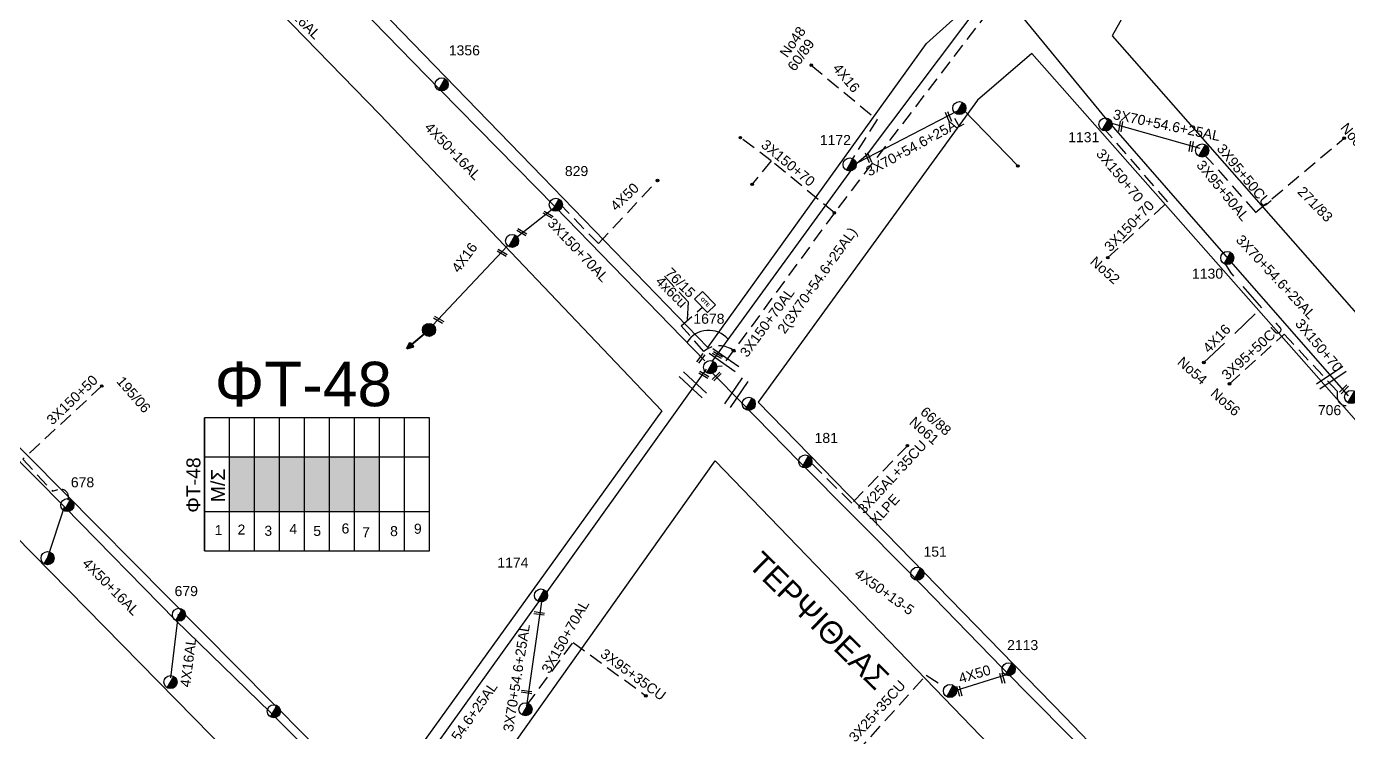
# Model space of a CAD drawing. Header units: millimetres. Extents: x 839 to 3144, y 747 to 1790.
# Drawn here: x 1914.9 to 2152.7, y 1434 to 1561 of the extents above; entities that cross this region are included whole.
import ezdxf
from ezdxf.enums import TextEntityAlignment as Align

# ---------------------------------------------------------------- set-up
doc = ezdxf.new("R2010")
doc.units = ezdxf.units.MM
doc.linetypes.add('DASHED', pattern=[19.05, 12.7, -6.35])
doc.linetypes.add('DASHEDX2', pattern=[38.1, 25.4, -12.7])
for name, color, linetype in [('Pillar OTE', 7, 'Continuous'), ('Ασφαλειοκιβώτια Χ.Τ 9 αναχωρήσεων', 7, 'Continuous'), ('Γέφυρες Εναερίου Δικτύου', 7, 'DASHED'), ('Γυμνά εναέρια ΧΤ (3Φ)   4x16AL', 7, 'Continuous'), ('Γυμνά εναέρια ΧΤ και ΦΟΠ (3Φ)   4x50+16AL', 7, 'Continuous'), ('Εναέρια παροχή ΧΤ 4x16', 7, 'SYN_LINE'), ('Επίτονοι', 7, 'Continuous'), ('Επιγραφές - Σχήματα', 7, 'Continuous'), ('Καλώδια ΧΤ   3x150+50CU', 7, 'DASHED'), ('Καλώδια ΧΤ   3x150+70AL', 7, 'DASHED'), ('Καλώδια ΧΤ   3x95+35CU', 7, 'DASHED'), ('Καλώδια ΧΤ   3x95+50AL', 7, 'DASHED'), ('Καλώδια ΧΤ   3x95+50CU', 7, 'DASHED'), ('Καλώδια ΧΤ   4x50+13-5', 7, 'Continuous'), ('Καλώδια ΧΤ   4x50AL', 7, 'DASHED'), ('Μηχανική τομή', 7, 'Continuous'), ('Στύλος Ξύλινος', 7, 'Continuous'), ('Στύλος Ξύλινος @ 1', 7, 'Continuous'), ('Στύλος ΦΜ', 7, 'Continuous'), ('Στύλος ΦΜ @ 1', 7, 'Continuous'), ('Συνδέσεις', 7, 'Continuous'), ('Συνεστραμμένα ΧΤ   3x70+54.6+25AL', 7, 'SYN_LINE'), ('Τομή', 7, 'Continuous'), ('Υπόβαθρο ΔΕΗ', 7, 'Continuous'), ('Υπόγεια καλώδια Παροχών ΧΤ   4x50AL', 7, 'DASHED'), ('Υπόγεια καλώδια Παροχών ΧΤ   4x6', 7, 'DASHED')]:
    doc.layers.add(name, color=color, linetype=linetype)
doc.styles.get("Standard").update_dxf_attribs({"font": 'ARIAL.TTF'})
doc.linetypes.add('SYN_LINE', pattern='A,0.5,-0.0001,["/\\/\\/\\/",Standard,S=0.1,R=0,X=0,Y=-0.05],-0.25', length=0.7501)
doc.dimstyles.new('ISO-25', dxfattribs={"dimtxt": 2.5, "dimasz": 2.5, "dimexe": 1.25, "dimexo": 0.625, "dimtad": 1, "dimtxsty": 'Standard', "dimcen": 2.5, "dimadec": 0, "dimazin": 0, "dimtfac": 1, "dimtmove": 0, "dimatfit": 3, "dimfxl": 1, "dimarcsym": 0})

# ---------------------------------------------------------------- blocks, each defined once
blk = doc.blocks.new('ΑΣΦΑΛΕΙΟΚΙΒΩΤΙΟ ΥΠΟΣΤΑΘΜΟΥ 9 ΑΝΑΧΩΡΗΣΕΩΝ')
at = {"layer": 'Ασφαλειοκιβώτια Χ.Τ 9 αναχωρήσεων', "ltscale": 40}
for p, q in [((-23.8, 40.36), (24.02, 40.36)), ((-9.72, 40.36), (-9.72, -40.64)), ((9.94, 40.36), (9.94, -40.64)), ((-23.8, 31.36), (24.02, 31.36)), ((-23.8, 22.36), (24.02, 22.36)), ((-23.8, 13.36), (24.02, 13.36)), ((-23.8, 4.36), (24.02, 4.36)), ((-23.8, -4.64), (24.02, -4.64)), ((-23.8, -13.64), (24.02, -13.64)), ((-23.8, -22.64), (24.02, -22.64)), ((-23.8, -31.64), (24.02, -31.64))]:
    blk.add_line(p, q, dxfattribs=at)
at = {"layer": 'Ασφαλειοκιβώτια Χ.Τ 9 αναχωρήσεων'}
blk.add_lwpolyline([(-23.8, -40.64), (24.02, -40.64), (24.02, 40.36), (-23.8, 40.36)], close=True, dxfattribs=at)
for s, p in [('1', (-18.19, 36.66)), ('2', (-17.99, 28.44)), ('3', (-18.43, 18.79)), ('4', (-17.74, 9.77)), ('5', (-18.47, 1.19)), ('6', (-17.59, -8.98)), ('7', (-18.93, -16.39)), ('8', (-18.55, -26.45)), ('9', (-17.69, -35))]:
    blk.add_text(s, height=3.6, rotation=270, dxfattribs=at).set_placement(p)
at = {"layer": 'Ασφαλειοκιβώτια Χ.Τ 9 αναχωρήσεων', "ltscale": 40}
for tag, height, p in [('ΟΝΟΜΑ', 5, (-0.16, 44.31)), ('ΚΕΙΜΕΝΟ 1', 2, (17.06, 35.59)), ('ΚΕΙΜΕΝΟ 2', 2, (17.06, 26.88)), ('ΚΕΙΜΕΝΟ 3', 2, (17.06, 17.69)), ('ΚΕΙΜΕΝΟ 4', 2, (17.06, 8.71)), ('ΚΕΙΜΕΝΟ 5', 2, (17.06, -0.13)), ('ΚΕΙΜΕΝΟ 6', 2, (17.06, -9.05)), ('ΚΕΙΜΕΝΟ 7', 2, (17.06, -18.13)), ('ΚΕΙΜΕΝΟ 8', 2, (17.06, -26.85)), ('ΚΕΙΜΕΝΟ 9', 2, (17.06, -35.99)), ('ΣΧ', 2, (-0.1, -42.64))]:
    blk.add_attdef(tag, text='', height=height, dxfattribs=at).set_placement(p, align=Align.MIDDLE_CENTER)
blk = doc.blocks.new('ΥΠΑΡΧΩΝ ΤΣΙΜΕΝΤΕΝΙΟΣ ΣΤΥΛΟΣ')
at = {"layer": 'Στύλος ΦΜ'}
blk.add_hatch(color=7, dxfattribs=at).paths.add_polyline_path([(-1.29, -2.28, 0.574793), (2.62, 0, 0.268822), (1.3, 2.27)])
at = {"layer": 'Στύλος ΦΜ', "color": 7}
blk.add_line((-1.29, -2.28), (1.3, 2.27), dxfattribs=at)
blk.add_circle((0, 0), 2.62, dxfattribs=at)
at = {"layer": 'Στύλος ΦΜ', "flags": 4}
for tag, p in [('ΑΡΙΘΜΟΣ', (-4.68, 8.05)), ('ΤΥΠΟΣ', (-4.91, 3.03))]:
    blk.add_attdef(tag, p, '', height=4, dxfattribs=at)
blk = doc.blocks.new('ΤΟΜΗ')
at = {"layer": 'Τομή', "ltscale": 40}
for p, q in [((-5.68, 0), (5.68, 0)), ((5.68, -2.33), (-5.68, -2.33))]:
    blk.add_line(p, q, dxfattribs=at)
blk = doc.blocks.new('ΕΠΙΤΟΝΟΣ')
at = {"layer": 'Επίτονοι', "lineweight": 40, "ltscale": 40}
blk.add_hatch(color=256, dxfattribs=at).paths.add_polyline_path([(-1.13, 6.47), (0, 9.1), (1.13, 6.47)])
for p, q in [((-1.13, 6.47), (0, 9.1)), ((1.13, 6.47), (-1.13, 6.47)), ((-1.13, 6.47), (0, 6.47)), ((0, 9.1), (1.13, 6.47)), ((0, 6.47), (0, 0))]:
    blk.add_line(p, q, dxfattribs=at)
blk = doc.blocks.new('_ΣΥΝΔΕΣΗ')
at = {"layer": 'Συνδέσεις', "linetype": 'SYN_LINE', "ltscale": 40}
blk.add_hatch(color=256, dxfattribs=at).paths.add_polyline_path([(0.5, -0.01, 1), (-0.5, -0.01, 1)])
at = {"layer": 'Συνδέσεις'}
blk.add_circle((0, -0.01), 0.5, dxfattribs=at)
blk = doc.blocks.new('ΜΗΧΑΝΙΚΗ ΤΟΜΗ')
at = {"layer": 'Μηχανική τομή', "ltscale": 40}
for p, q in [((-1.89, 0.78), (1.89, 0.78)), ((1.89, 0), (-1.89, 0))]:
    blk.add_line(p, q, dxfattribs=at)
blk = doc.blocks.new('A$C3F94617C')
at = {"layer": 'Μηχανική τομή', "xscale": 0.5, "yscale": 0.5, "zscale": 0.5}
blk.add_blockref('ΜΗΧΑΝΙΚΗ ΤΟΜΗ', (0.95, 0), dxfattribs=at)
blk = doc.blocks.new('ΥΠΑΡΧΩΝ ΞΥΛΙΝΟΣ ΣΤΥΛΟΣ')
at = {"layer": 'Στύλος Ξύλινος'}
h = blk.add_hatch(color=7, dxfattribs=at)
h.paths.add_polyline_path([(-2.62, 0, 0.270008), (-1.29, -2.28), (1.3, 2.27, 0.576266)])
h.paths.add_polyline_path([(-1.29, -2.28, 0.574793), (2.62, 0, 0.268822), (1.3, 2.27)])
at = {"layer": 'Στύλος Ξύλινος', "color": 7}
blk.add_line((-1.29, -2.28), (1.3, 2.27), dxfattribs=at)
blk.add_circle((0, 0), 2.62, dxfattribs=at)
at = {"layer": 'Στύλος Ξύλινος', "flags": 4}
for tag, p in [('ΑΡΙΘΜΟΣ', (-4.91, 8.6)), ('ΤΥΠΟΣ', (-4.85, 3.39))]:
    blk.add_attdef(tag, p, '', height=4, dxfattribs=at)
blk = doc.blocks.new('PILLAR ΟΤΕ')
at = {"layer": 'Pillar OTE', "ltscale": 40}
blk.add_lwpolyline([(-3.31, 2.02), (3.39, 2.02), (3.39, -1.99), (-3.31, -1.99)], close=True, dxfattribs=at)
at = {"layer": 'Pillar OTE', "insert": (-1.81, 0.71), "char_height": 1.3575, "width": 109.961, "attachment_point": 1}
blk.add_mtext('{\\fArial|b1|i0|c161|p34;OTE}', dxfattribs=at)
blk = doc.blocks.new('TSONTA XT1')
at = {"ltscale": 40}
h = blk.add_hatch(color=256, dxfattribs=at)
h.dxf.hatch_style = 1
h.paths.add_polyline_path([(595.96, 2487.66), (597.07, 2488.77), (595.96, 2489.87), (594.85, 2488.77)])
blk.add_lwpolyline([(594.85, 2488.77), (595.96, 2489.87), (597.07, 2488.77), (595.96, 2487.66)], close=True, dxfattribs=at)

msp = doc.modelspace()

# ---------------------------------------------------------------- hatches: boundary and pattern name
at = {"layer": 'Ασφαλειοκιβώτια Χ.Τ 9 αναχωρήσεων', "ltscale": 0.2}
for color, points in [(6, [(1951.43, 1483.58), (1951.43, 1473.75), (1955.93, 1473.75), (1955.93, 1483.58)]), (2, [(1955.93, 1483.58), (1955.93, 1473.75), (1960.43, 1473.75), (1960.43, 1483.58)]), (1, [(1960.43, 1483.58), (1960.43, 1473.75), (1964.93, 1473.75), (1964.93, 1483.58)]), (151, [(1964.93, 1483.58), (1964.93, 1473.75), (1969.43, 1473.75), (1969.43, 1483.58)]), (85, [(1969.43, 1483.58), (1969.43, 1473.75), (1973.93, 1473.75), (1973.93, 1483.58)]), (30, [(1973.93, 1483.58), (1973.93, 1473.75), (1978.43, 1473.75), (1978.43, 1483.58)])]:
    msp.add_hatch(color=color, dxfattribs=at).paths.add_polyline_path(points)

# ---------------------------------------------------------------- linework, layer by layer
at = {"layer": 'Γέφυρες Εναερίου Δικτύου', "color": 151, "ltscale": 0.2}
msp.add_lwpolyline([(2092.56, 1568.68), (2093.69, 1567.81), (2089.59, 1563.14), (2087.92, 1563.71), (2060.24, 1527.49), (2040.08, 1499.93), (2037.96, 1499.74)], dxfattribs=at)
at = {"layer": 'Γέφυρες Εναερίου Δικτύου', "color": 1, "ltscale": 0.2}
msp.add_lwpolyline([(2126.72, 1538.06), (2136.01, 1527.58), (2151.94, 1540.91)], dxfattribs=at)
at = {"layer": 'Γέφυρες Εναερίου Δικτύου', "color": 85, "linetype": 'SYN_LINE', "ltscale": 10}
msp.add_lwpolyline([(1918.74, 1465.56), (1921.76, 1474.63)], dxfattribs=at)
at = {"layer": 'Γέφυρες Εναερίου Δικτύου', "color": 30, "ltscale": 0.2}
msp.add_lwpolyline([(2064.25, 1430.42), (2076.75, 1444.33), (2080.1, 1442.2)], dxfattribs=at)
at = {"layer": 'Γυμνά εναέρια ΧΤ (3Φ)   4x16AL', "color": 85, "linetype": 'SYN_LINE', "ltscale": 15}
msp.add_lwpolyline([(1940.91, 1443.85), (1942.29, 1455.28)], dxfattribs=at)
at = {"layer": 'Γυμνά εναέρια ΧΤ και ΦΟΠ (3Φ)   4x50+16AL', "color": 133, "ltscale": 0.2}
msp.add_lwpolyline([(2036.92, 1500.87), (2009.99, 1528.6), (1989.27, 1549.65), (1965.32, 1574.32), (1944.47, 1595.7)], dxfattribs=at)
at = {"layer": 'Γυμνά εναέρια ΧΤ και ΦΟΠ (3Φ)   4x50+16AL', "color": 85, "ltscale": 0.2}
msp.add_lwpolyline([(1863.43, 1532.69), (1879.6, 1516.06), (1900.58, 1495.93), (1921.76, 1474.63), (1941.72, 1454.21), (1958.8, 1437.59), (1970.95, 1425.57)], dxfattribs=at)
at = {"layer": 'Εναέρια παροχή ΧΤ 4x16', "color": 133, "linetype": 'DASHED', "ltscale": 0.2}
msp.add_lwpolyline([(2056.09, 1554.04), (2067.93, 1544.26), (2063.17, 1536.7)], dxfattribs=at)
at = {"layer": 'Εναέρια παροχή ΧΤ 4x16', "color": 133, "ltscale": 20}
msp.add_lwpolyline([(2002.27, 1522.43), (2002.42, 1522.58), (2009.99, 1528.6)], dxfattribs=at)
at = {"layer": 'Εναέρια παροχή ΧΤ 4x16', "color": 133, "linetype": 'Continuous', "ltscale": 20}
msp.add_lwpolyline([(1987.97, 1507.22), (2001.47, 1521.58)], dxfattribs=at)
at = {"layer": 'Εναέρια παροχή ΧΤ 4x16', "color": 1, "linetype": 'DASHEDX2', "ltscale": 0.2}
msp.add_lwpolyline([(2126.7, 1500.58), (2137.1, 1510.39), (2131.52, 1516.77), (2130.48, 1518.52)], dxfattribs=at)
at = {"layer": 'Επιγραφές - Σχήματα', "color": 30, "linetype": 'DASHED', "ltscale": 0.2}
msp.add_lwpolyline([(2073.38, 1485.6), (2063.39, 1475.24), (2055.58, 1483.03)], dxfattribs=at)
at = {"layer": 'Επιγραφές - Σχήματα', "linetype": 'Continuous', "ltscale": 0.2}
msp.add_arc((2037.64, 1501.73), 4.62, 41.5852, 147.208, dxfattribs=at)
at = {"layer": 'Καλώδια ΧΤ   3x150+50CU', "color": 85, "ltscale": 0.2}
msp.add_lwpolyline([(1928.5, 1496.35), (1914.29, 1483.18), (1919.63, 1477.4), (1920.58, 1477.71, -0.641221), (1922.39, 1475.78, -2.886759)], format="xyb", dxfattribs=at)
at = {"layer": 'Καλώδια ΧΤ   3x150+70AL', "color": 151, "ltscale": 0.2}
for points in [[(2060.24, 1527.49), (2048.87, 1536.87), (2043.33, 1541.03)], [(2048.87, 1536.87), (2045.45, 1532.63)]]:
    msp.add_lwpolyline(points, dxfattribs=at)
at = {"layer": 'Καλώδια ΧΤ   3x150+70AL', "color": 1, "ltscale": 0.2}
msp.add_lwpolyline([(2109.41, 1519.43), (2120.22, 1529.49), (2108.72, 1542.68)], dxfattribs=at)
at = {"layer": 'Καλώδια ΧΤ   3x150+70AL', "color": 6, "ltscale": 0.2}
msp.add_lwpolyline([(2004.89, 1438.84), (2013.24, 1450.21)], dxfattribs=at)
at = {"layer": 'Καλώδια ΧΤ   3x95+35CU', "color": 6, "ltscale": 0.2}
msp.add_lwpolyline([(2013.24, 1450.21), (2026.35, 1440.61)], dxfattribs=at)
at = {"layer": 'Καλώδια ΧΤ   3x95+50CU', "color": 30, "ltscale": 0.2}
msp.add_lwpolyline([(2131.29, 1496.73), (2141.16, 1505.67), (2150.68, 1495.4), (2150.68, 1494.42, 0.73452), (2153.63, 1493.5, -0.5227)], format="xyb", dxfattribs=at)
at = {"layer": 'Καλώδια ΧΤ   4x50+13-5', "color": 30, "ltscale": 0.2}
msp.add_lwpolyline([(2038.32, 1498.62), (2043.67, 1493.26), (2053.83, 1482.82), (2073.98, 1462.57), (2090.44, 1445.64), (2107.82, 1428.06)], dxfattribs=at)
at = {"layer": 'Καλώδια ΧΤ   4x50AL', "color": 133, "ltscale": 0.2}
msp.add_lwpolyline([(2010.77, 1529.18), (2017.79, 1521.96), (2028.42, 1533.3)], dxfattribs=at)
at = {"layer": 'Καλώδια ΧΤ   4x50AL', "color": 30, "linetype": 'Continuous', "ltscale": 0.2}
msp.add_lwpolyline([(2082.2, 1441.61), (2091.01, 1444.36)], dxfattribs=at)
at = {"layer": 'Συνεστραμμένα ΧΤ   3x70+54.6+25AL', "color": 133, "ltscale": 20}
for points in [[(2087.67, 1566.73), (2065.96, 1537.82), (2063.81, 1535.92), (2038.22, 1500.73)], [(2064.55, 1536.58), (2082.41, 1545.82)]]:
    msp.add_lwpolyline(points, dxfattribs=at)
at = {"layer": 'Συνεστραμμένα ΧΤ   3x70+54.6+25AL', "color": 1, "ltscale": 20}
for points in [[(2090.68, 1566.86), (2109.18, 1544.3), (2130.64, 1519.68), (2152.65, 1494.6)], [(2109.69, 1543.72), (2125.96, 1539.12)]]:
    msp.add_lwpolyline(points, dxfattribs=at)
at = {"layer": 'Συνεστραμμένα ΧΤ   3x70+54.6+25AL', "color": 133, "ltscale": 15}
msp.add_lwpolyline([(2083.45, 1546.02), (2093.23, 1535.92)], dxfattribs=at)
at = {"layer": 'Συνεστραμμένα ΧΤ   3x70+54.6+25AL', "color": 6, "ltscale": 20}
for points in [[(2007.66, 1458.06), (2037.25, 1499.39)], [(1979.16, 1418.57), (2007.71, 1458.38), (2004.82, 1438.37)]]:
    msp.add_lwpolyline(points, dxfattribs=at)
at = {"layer": 'Υπόβαθρο ΔΕΗ'}
msp.add_lwpolyline([(1853.75, 1766.27), (1846.66, 1739.98), (1865.36, 1725.73), (1913.23, 1631.46), (1970.73, 1572.17), (2007.75, 1533.95), (2037.49, 1503.25), (2076.79, 1557.95), (2086.87, 1567.08), (2041.5, 1618.61), (1991.77, 1675.44), (1942.12, 1731.42), (1911.52, 1767.33)], dxfattribs=at)
for points in [[(1843.06, 1727.54), (1853.88, 1719.17), (1902.07, 1623.65), (1978.49, 1545.16), (2029.22, 1491.88), (1977.84, 1420.54), (1915.36, 1483.57), (1867.72, 1531.7), (1805.42, 1594.72), (1830.64, 1684.69)], [(2200.13, 1457.02), (2280, 1520.75), (2329.83, 1559.99), (2312.81, 1590), (2304.93, 1596.41), (2272.44, 1585.22), (2188.12, 1575.76), (2114.56, 1567.21), (2110.22, 1559.33), (2164.23, 1497.93)], [(1778.89, 1577.56), (1798.96, 1583.88), (1909.52, 1472.72), (1970.73, 1410.46), (1948.73, 1379.6), (1846.82, 1411.24), (1777.97, 1432.06), (1778.62, 1564.28)], [(2212.89, 1422.4), (2164.1, 1478.75), (2126.14, 1521.71), (2095.77, 1556.13), (2085.98, 1547.74), (2046.54, 1493.42), (2101.73, 1436.74), (2143.82, 1392.89)], [(2140.87, 1377.19), (2147.73, 1300.78), (2121.87, 1293.05), (2053.48, 1353.59), (2013.52, 1389.49), (1988.31, 1411.84), (2038.79, 1482.87), (2111.23, 1407.79)]]:
    msp.add_lwpolyline(points, close=True, dxfattribs=at)
at = {"layer": 'Υπόγεια καλώδια Παροχών ΧΤ   4x6', "linetype": 'DASHED', "ltscale": 0.2}
msp.add_lwpolyline([(2034.01, 1511.41), (2029.11, 1516.71)], dxfattribs=at)
at = {"layer": 'Υπόγεια καλώδια Παροχών ΧΤ   4x6', "color": 151, "linetype": 'DASHED', "ltscale": 0.2}
msp.add_lwpolyline([(2041.83, 1502.9, 0.334013), (2036.77, 1502.56), (2032.69, 1507.15), (2036.49, 1510.52)], format="xyb", dxfattribs=at)

# ---------------------------------------------------------------- block references
at = {"layer": 'Pillar OTE', "xscale": 0.4999999999999999, "yscale": 0.4999999999999999, "zscale": 0.4999999999999999, "rotation": 314.3442081498948}
msp.add_blockref('PILLAR ΟΤΕ', (2036.94, 1511.47), dxfattribs=at)
at = {"layer": 'Ασφαλειοκιβώτια Χ.Τ 9 αναχωρήσεων', "xscale": 0.5, "yscale": 0.5, "zscale": 0.5, "rotation": 90}
msp.add_blockref('ΑΣΦΑΛΕΙΟΚΙΒΩΤΙΟ ΥΠΟΣΤΑΘΜΟΥ 9 ΑΝΑΧΩΡΗΣΕΩΝ', (1967.11, 1478.61), dxfattribs=at).add_auto_attribs({'ΟΝΟΜΑ': 'ΦΤ-48'})
at = {"layer": 'Επίτονοι', "xscale": 0.4500000000000376, "yscale": 0.4500000000000376, "zscale": 0.4500000000000376, "rotation": 130.0157142716292}
msp.add_blockref('ΕΠΙΤΟΝΟΣ', (1986.47, 1505.66), dxfattribs=at)
at = {"layer": 'Επιγραφές - Σχήματα', "ltscale": 0.2}
for p, rotation in [((2081.3, 1543.95), 112.2669286375018), ((2111.7, 1543.99), 260.3843844391374), ((2124.38, 1540.39), 260.3843844391374), ((2066.91, 1536.62), 112.2669286375018), ((2007.83, 1527.46), 329.8741202732811), ((2003.1, 1524.33), 329.8741202732811), ((1999.57, 1520.61), 329.8741202732811), ((1988.14, 1508.55), 329.8741202732811), ((2035.81, 1500.43), 53.38808771188512), ((2038.29, 1502.21), 329.8741202732812), ((2035.84, 1498.67), 329.8741202732812), ((2038.54, 1497.24), 44.2742382816069), ((2152.42, 1496.58), 225.4051725876922), ((2006.19, 1455.38), 351.8758296317708), ((2090.01, 1444.64), 284.8871379096193), ((2003.92, 1441.24), 351.8758296317708), ((2082.29, 1442.32), 284.8871379096193)]:
    msp.add_blockref('A$C3F94617C', p, dxfattribs=dict(at, rotation=rotation))
at = {"layer": 'Στύλος Ξύλινος @ 1', "ltscale": 40, "xscale": 0.4499999999998181, "yscale": 0.4499999999998181, "zscale": 0.4499999999998181}
msp.add_blockref('ΥΠΑΡΧΩΝ ΞΥΛΙΝΟΣ ΣΤΥΛΟΣ', (1987.33, 1506.43), dxfattribs=at)
at = {"layer": 'Στύλος ΦΜ @ 1', "ltscale": 40}
ref = msp.add_blockref('ΥΠΑΡΧΩΝ ΤΣΙΜΕΝΤΕΝΙΟΣ ΣΤΥΛΟΣ', (1989.6, 1550.6), dxfattribs=dict(at, xscale=0.4499999999998181, yscale=0.4499999999998181, zscale=0.4499999999998181))
ref.add_attrib('ΤΥΠΟΣ', '1356', (1990.89, 1555.82), dxfattribs={"layer": 'Στύλος ΦΜ', "height": 1.8, "flags": 4})
at = {"layer": 'Στύλος ΦΜ @ 1', "ltscale": 40, "xscale": 0.4499999999998181, "yscale": 0.4499999999998181, "zscale": 0.4499999999998181}
for p in [(2082.72, 1546.33), (2126.4, 1538.71), (2002.27, 1522.44), (2044.84, 1493.13), (1918.72, 1465.37), (1940.84, 1443.08), (2081.03, 1441.48), (1959.41, 1437.83), (2004.69, 1438.19)]:
    msp.add_blockref('ΥΠΑΡΧΩΝ ΤΣΙΜΕΝΤΕΝΙΟΣ ΣΤΥΛΟΣ', p, dxfattribs=at)
at = {"layer": 'Στύλος ΦΜ @ 1', "ltscale": 40}
ref = msp.add_blockref('ΥΠΑΡΧΩΝ ΤΣΙΜΕΝΤΕΝΙΟΣ ΣΤΥΛΟΣ', (2109, 1543.4), dxfattribs=dict(at, xscale=0.4499999999998181, yscale=0.4499999999998181, zscale=0.4499999999998181))
ref.add_attrib('ΤΥΠΟΣ', '1131', (2102.29, 1540.2), dxfattribs={"layer": 'Στύλος ΦΜ', "height": 1.8, "flags": 4})
ref = msp.add_blockref('ΥΠΑΡΧΩΝ ΤΣΙΜΕΝΤΕΝΙΟΣ ΣΤΥΛΟΣ', (2062.99, 1536.18), dxfattribs=dict(at, xscale=0.4499999999998181, yscale=0.4499999999998181, zscale=0.4499999999998181))
ref.add_attrib('ΑΡΙΘΜΟΣ', '1172', (2057.62, 1539.69), dxfattribs={"layer": 'Στύλος ΦΜ', "height": 1.8, "flags": 4})
ref = msp.add_blockref('ΥΠΑΡΧΩΝ ΤΣΙΜΕΝΤΕΝΙΟΣ ΣΤΥΛΟΣ', (2010.14, 1528.95), dxfattribs=dict(at, xscale=0.4499999999998181, yscale=0.4499999999998181, zscale=0.4499999999998181))
ref.add_attrib('ΤΥΠΟΣ', '829', (2011.77, 1534.11), dxfattribs={"layer": 'Στύλος ΦΜ', "height": 1.8, "flags": 4})
ref = msp.add_blockref('ΥΠΑΡΧΩΝ ΤΣΙΜΕΝΤΕΝΙΟΣ ΣΤΥΛΟΣ', (2130.9, 1519.37), dxfattribs=dict(at, xscale=0.4499999999998181, yscale=0.4499999999998181, zscale=0.4499999999998181))
ref.add_attrib('ΤΥΠΟΣ', '1130', (2124.56, 1515.66), dxfattribs={"layer": 'Στύλος ΦΜ', "height": 1.8, "flags": 4})
ref = msp.add_blockref('ΥΠΑΡΧΩΝ ΤΣΙΜΕΝΤΕΝΙΟΣ ΣΤΥΛΟΣ', (2037.9, 1499.72), dxfattribs=dict(at, xscale=0.4499999999998181, yscale=0.4499999999998181, zscale=0.4499999999998181))
ref.add_attrib('ΤΥΠΟΣ', '1678', (2034.88, 1507.54), dxfattribs={"layer": 'Στύλος ΦΜ', "height": 1.8, "flags": 4})
ref = msp.add_blockref('ΥΠΑΡΧΩΝ ΤΣΙΜΕΝΤΕΝΙΟΣ ΣΤΥΛΟΣ', (2153.2, 1494.36), dxfattribs=dict(at, xscale=0.4499999999998181, yscale=0.4499999999998181, zscale=0.4499999999998181))
ref.add_attrib('ΤΥΠΟΣ', '706', (2147.2, 1491.1), dxfattribs={"layer": 'Στύλος ΦΜ', "height": 1.8, "flags": 4})
ref = msp.add_blockref('ΥΠΑΡΧΩΝ ΤΣΙΜΕΝΤΕΝΙΟΣ ΣΤΥΛΟΣ', (2055.01, 1482.78), dxfattribs=dict(at, xscale=0.4499999999998181, yscale=0.4499999999998181, zscale=0.4499999999998181))
ref.add_attrib('ΤΥΠΟΣ', '181', (2056.68, 1486.1), dxfattribs={"layer": 'Στύλος ΦΜ', "height": 1.8, "flags": 4})
ref = msp.add_blockref('ΥΠΑΡΧΩΝ ΤΣΙΜΕΝΤΕΝΙΟΣ ΣΤΥΛΟΣ', (1922.28, 1474.92), dxfattribs=dict(at, xscale=0.4499999999998181, yscale=0.4499999999998181, zscale=0.4499999999998181))
ref.add_attrib('ΤΥΠΟΣ', '678', (1922.91, 1478.12), dxfattribs={"layer": 'Στύλος ΦΜ', "height": 1.8, "flags": 4})
ref = msp.add_blockref('ΥΠΑΡΧΩΝ ΤΣΙΜΕΝΤΕΝΙΟΣ ΣΤΥΛΟΣ', (2075.16, 1462.58), dxfattribs=dict(at, xscale=0.4499999999998181, yscale=0.4499999999998181, zscale=0.4499999999998181))
ref.add_attrib('ΤΥΠΟΣ', '151', (2076.27, 1465.64), dxfattribs={"layer": 'Στύλος ΦΜ', "height": 1.8, "flags": 4})
ref = msp.add_blockref('ΥΠΑΡΧΩΝ ΤΣΙΜΕΝΤΕΝΙΟΣ ΣΤΥΛΟΣ', (2007.47, 1458.67), dxfattribs=dict(at, xscale=0.4499999999998181, yscale=0.4499999999998181, zscale=0.4499999999998181))
ref.add_attrib('ΤΥΠΟΣ', '1174', (1999.62, 1463.68), dxfattribs={"layer": 'Στύλος ΦΜ', "height": 1.8, "flags": 4})
ref = msp.add_blockref('ΥΠΑΡΧΩΝ ΤΣΙΜΕΝΤΕΝΙΟΣ ΣΤΥΛΟΣ', (1942.35, 1455.2), dxfattribs=dict(at, xscale=0.4499999999998181, yscale=0.4499999999998181, zscale=0.4499999999998181))
ref.add_attrib('ΤΥΠΟΣ', '679', (1941.57, 1458.55), dxfattribs={"layer": 'Στύλος ΦΜ', "height": 1.8, "flags": 4})
ref = msp.add_blockref('ΥΠΑΡΧΩΝ ΤΣΙΜΕΝΤΕΝΙΟΣ ΣΤΥΛΟΣ', (2091.59, 1445.39), dxfattribs=dict(at, xscale=0.4499999999998181, yscale=0.4499999999998181, zscale=0.4499999999998181))
ref.add_attrib('ΑΡΙΘΜΟΣ', '2113', (2091.31, 1448.84), dxfattribs={"layer": 'Στύλος ΦΜ', "height": 1.8, "flags": 4})
at = {"layer": 'Συνδέσεις', "xscale": 0.4500000000000455, "yscale": 0.4500000000000455, "zscale": 0.4500000000000455}
for p in [(2056.09, 1554.05), (2043.33, 1541.03), (2151.94, 1540.92), (2093.23, 1535.93), (2028.42, 1533.31), (2045.45, 1532.63), (2060.24, 1527.49), (2109.41, 1519.44), (2126.7, 1500.58), (1928.47, 1496.35), (2131.3, 1496.74), (2073.38, 1485.61), (2026.33, 1440.61)]:
    msp.add_blockref('_ΣΥΝΔΕΣΗ', p, dxfattribs=at)
at = {"layer": 'Συνδέσεις', "xscale": 0.3075184835441075, "yscale": 0.3075184835441075, "zscale": 0.3075184835441075, "rotation": 324.8559155486795}
msp.add_blockref('TSONTA XT1', (1451.69, 982.38), dxfattribs=at)
at = {"layer": 'Τομή'}
for p, xscale, yscale, zscale, rotation in [((2040.72, 1501.48), 0.5000000000000173, 0.5000000000000173, 0.5000000000000173, 324.9297701822302), ((2035.17, 1496.97), 0.5000000000000085, 0.5000000000000085, 0.5000000000000085, 317.2019367862161), ((2149.3, 1498.33), 0.4999999999999383, 0.4999999999999383, 0.4999999999999383, 33.66493945028233), ((2042.11, 1495.48), 0.5000000000000986, 0.5000000000000986, 0.5000000000000986, 55.75889993451768)]:
    msp.add_blockref('ΤΟΜΗ', p, dxfattribs=dict(at, xscale=xscale, yscale=yscale, zscale=zscale, rotation=rotation))

# ---------------------------------------------------------------- texts
at = {"layer": 'Γυμνά εναέρια ΧΤ (3Φ)   4x16AL', "linetype": 'SYN_LINE', "ltscale": 20}
msp.add_text('4X16AL', height=1.8, rotation=82.8211, dxfattribs=at).set_placement((1944.01, 1446.62), align=Align.MIDDLE)
at = {"layer": 'Γυμνά εναέρια ΧΤ και ΦΟΠ (3Φ)   4x50+16AL', "linetype": 'SYN_LINE', "ltscale": 20}
for rotation, p in [(315.0273, (1962.73, 1563.85)), (314.7334, (1930.13, 1460.23))]:
    msp.add_text('4X50+16AL', height=1.8, rotation=rotation, dxfattribs=at).set_placement(p, align=Align.MIDDLE)
at = {"layer": 'Γυμνά εναέρια ΧΤ και ΦΟΠ (3Φ)   4x50+16AL', "ltscale": 0.2}
msp.add_text('4X50+16AL', height=1.8, rotation=314.0309, dxfattribs=at).set_placement((1991.63, 1538.59), align=Align.MIDDLE)
at = {"layer": 'Εναέρια παροχή ΧΤ 4x16', "ltscale": 20}
for rotation, p in [(309.9844, (2062.4, 1551.76)), (53.8159, (1993.69, 1519.46)), (46.5639, (2129, 1504.89))]:
    msp.add_text('4X16', height=1.8, rotation=rotation, dxfattribs=at).set_placement(p, align=Align.MIDDLE)
at = {"layer": 'Επιγραφές - Σχήματα', "ltscale": 0.2, "attachment_point": 1}
for s, insert, char_height, width, rotation in [('Νο48', (2050.28, 1556.31), 1.8, 9.756, 54.8542), ('60/89', (2051.67, 1553.85), 1.8, 9.756, 54.8542), ('Νο63', (2152.54, 1543.89), 1.8, 9.756, 309.4008), ('271/83', (2144.68, 1532.42), 1.8, 9.756, 314.4449), ('Νο52', (2107.27, 1519.83), 1.8, 9.756, 318.5111), ('Νο54', (2122.97, 1501.77), 1.8, 9.756, 318.5111), ('195/06', (1932.35, 1498.29), 1.8, 9.756, 311.1707), ('Νο56', (2128.94, 1496.11), 1.8, 9.756, 318.5111), ('66/88', (2076.74, 1492.79), 1.8, 9.756, 318.5111), ('Νο61', (2074.76, 1490.97), 1.8, 9.756, 318.5111), ('3Χ25AL+35CU\\PXLPE', (2064.26, 1474.41), 1.8, 9.756, 47.2514), ('Μ/Σ', (1948.11, 1475.44), 2.5, 6.1863, 90), ('ΤΕΡΨΙΘΕΑΣ', (2047.31, 1466.88), 4, 68.291, 315.6712)]:
    msp.add_mtext(s, dxfattribs=dict(at, insert=insert, char_height=char_height, width=width, rotation=rotation))
at = {"layer": 'Επιγραφές - Σχήματα', "ltscale": 0.2, "insert": (1948.78, 1500.7), "char_height": 8, "width": 39.9345, "attachment_point": 1}
msp.add_mtext('ΦΤ-48', dxfattribs=at)
at = {"layer": 'Επιγραφές - Σχήματα', "linetype": 'Continuous', "ltscale": 0.2, "insert": (2062.67, 1433.33), "char_height": 1.8, "width": 8.8582, "attachment_point": 1, "rotation": 48.1967}
msp.add_mtext('3Χ25+35CU', dxfattribs=at)
at = {"layer": 'Καλώδια ΧΤ   3x150+50CU', "linetype": 'SYN_LINE', "ltscale": 20}
msp.add_text('3X150+50', height=1.8, rotation=43.752, dxfattribs=at).set_placement((1923.13, 1493.85), align=Align.MIDDLE)
at = {"layer": 'Καλώδια ΧΤ   3x150+70AL', "ltscale": 0.2}
for s, rotation, p in [('3X150+70', 320.4389, (2051.93, 1536.47)), ('3X150+70AL', 313.1892, (2014.16, 1520.81)), ('3X150+70AL', 53.8399, (2048.14, 1507.79)), ('3X150+70AL', 60.4378, (2011.83, 1451.27))]:
    msp.add_text(s, height=1.8, rotation=rotation, dxfattribs=at).set_placement(p, align=Align.MIDDLE)
at = {"layer": 'Καλώδια ΧΤ   3x150+70AL', "ltscale": 0.2, "char_height": 1.8, "width": 9.756, "attachment_point": 1}
for insert, rotation in [((2108.58, 1539.22), 309.9078), ((2108.59, 1521.62), 45.9072), ((2144.38, 1508.66), 309.9078)]:
    msp.add_mtext('3Χ150+70', dxfattribs=dict(at, insert=insert, rotation=rotation))
at = {"layer": 'Καλώδια ΧΤ   3x95+35CU', "ltscale": 0.2}
msp.add_text('3X95+35CU', height=1.8, rotation=323.7334, dxfattribs=at).set_placement((2024.06, 1444.44), align=Align.MIDDLE)
at = {"layer": 'Καλώδια ΧΤ   3x95+50AL', "ltscale": 0.2, "insert": (2126.63, 1537.17), "char_height": 1.8, "width": 9.756, "attachment_point": 1, "rotation": 309.4008}
msp.add_mtext('3Χ95+50AL', dxfattribs=at)
at = {"layer": 'Καλώδια ΧΤ   3x95+50CU', "ltscale": 0.2}
msp.add_text('3X95+50CU', height=1.8, rotation=42.3098, dxfattribs=at).set_placement((2135.38, 1502.6), align=Align.MIDDLE)
at = {"layer": 'Καλώδια ΧΤ   3x95+50CU', "ltscale": 0.2, "insert": (2130.3, 1540.12), "char_height": 1.8, "width": 9.756, "attachment_point": 1, "rotation": 309.4008}
msp.add_mtext('3Χ95+50CU', dxfattribs=at)
at = {"layer": 'Καλώδια ΧΤ   4x50+13-5', "ltscale": 0.2}
msp.add_text('4X50+13-5', height=1.8, rotation=324.3608, dxfattribs=at).set_placement((2069.25, 1459.36), align=Align.MIDDLE)
at = {"layer": 'Καλώδια ΧΤ   4x50AL', "ltscale": 0.2}
for rotation, p in [(43.5756, (2022.5, 1530.37)), (16.5725, (2085.46, 1444.53))]:
    msp.add_text('4X50', height=1.8, rotation=rotation, dxfattribs=at).set_placement(p, align=Align.MIDDLE)
at = {"layer": 'Συνεστραμμένα ΧΤ   3x70+54.6+25AL', "ltscale": 20}
for s, rotation, p in [('3X70+54.6+25AL', 348.2444, (2120.01, 1543.27)), ('3X70+54.6+25AL', 28.8048, (2074.68, 1539.5)), ('2(3X70+54.6+25AL)', 54.6077, (2057.33, 1515.21)), ('3X70+54.6+25AL', 312.9379, (2139.66, 1515.96)), ('3X70+54.6+25AL', 80.9655, (2003.07, 1443.85)), ('3X70+54.6+25AL', 54.6077, (1993.35, 1434.81))]:
    msp.add_text(s, height=1.8, rotation=rotation, dxfattribs=at).set_placement(p, align=Align.MIDDLE)
at = {"layer": 'Υπόγεια καλώδια Παροχών ΧΤ   4x50AL', "color": 7, "ltscale": 0.2, "char_height": 1.8, "attachment_point": 1, "rotation": 314.8972}
for s, insert in [('76/15', (2030.95, 1517.79)), ('4x6cu', (2029.22, 1516.28))]:
    msp.add_mtext_dynamic_manual_height_columns(s, width=1.8, gutter_width=12.5, heights=[0.118], dxfattribs=dict(at, insert=insert))

# ---------------------------------------------------------------- leaders
at = {"layer": 'Επιγραφές - Σχήματα', "ltscale": 40}
msp.add_leader([(2033.8, 1508.3), (2034.01, 1511.41)], dimstyle='ISO-25', override={"dimasz": 1, "dimtad": 0}, dxfattribs=at)

doc.saveas('drawing.dxf')
